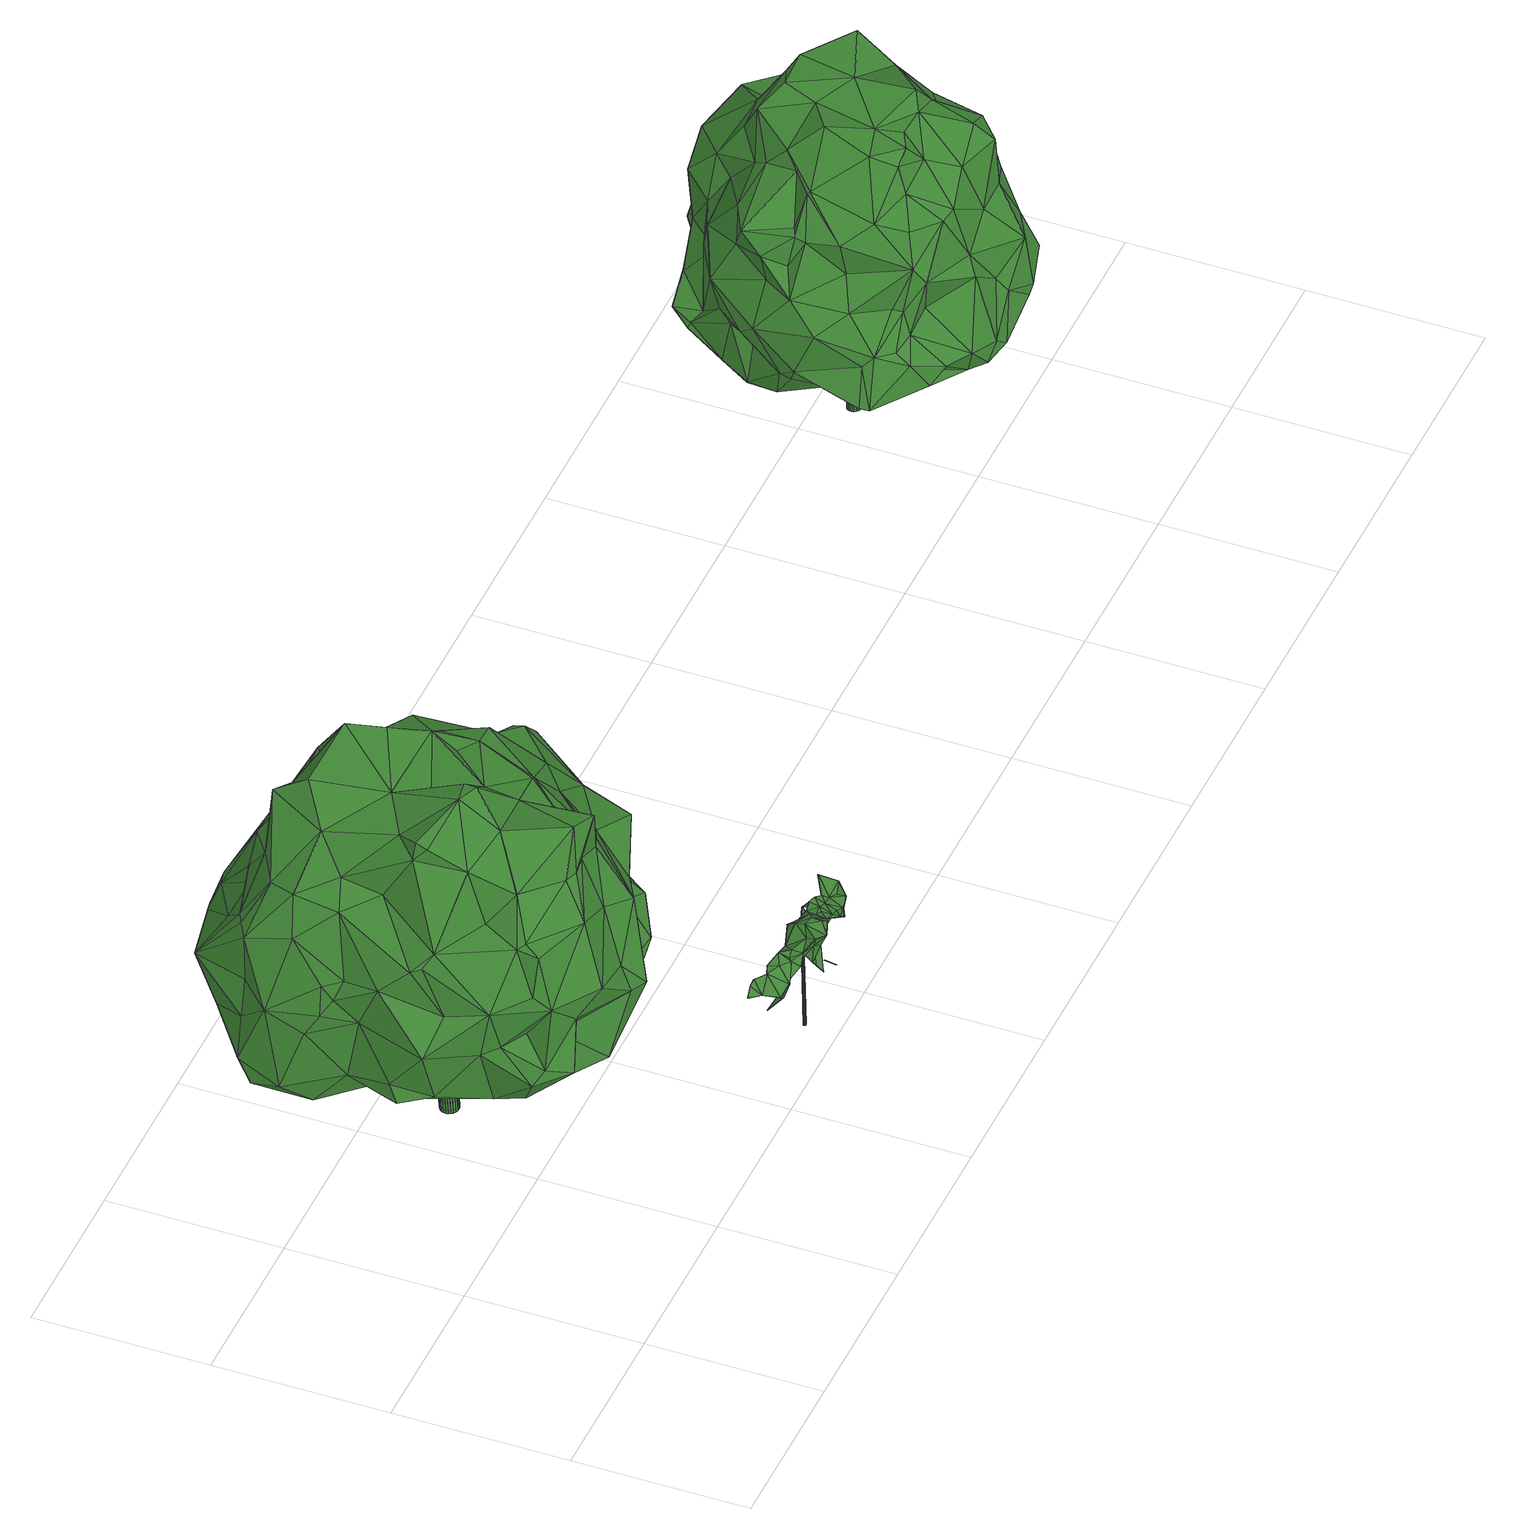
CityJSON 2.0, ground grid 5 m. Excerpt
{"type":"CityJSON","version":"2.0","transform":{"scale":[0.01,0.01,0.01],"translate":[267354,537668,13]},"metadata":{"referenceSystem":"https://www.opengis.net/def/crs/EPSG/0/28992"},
"CityObjects":{
"tree1":{"type":"SolitaryVegetationObject","attributes":{"gtid":326,"crown_width_m":11.2,"crown_median_z":20.28,"crown_r50_m":0.329,"crown_porosity":0.898,"trunk_H_m":6.44,"trunk_DBH_m":0.525,"trunk_radius_m":0.263,"trunk_base_height_m":13.84,"original_gtid":"326"},"geometry":[{"type":"Solid","lod":"3","boundaries":[[[[0,1,2]],[[3,4,5]],[[6,7,8]],[[9,10,11]],[[12,13,14]],[[15,16,17]],[[18,19,20]],[[10,21,22]],[[23,24,25]],[[26,27,28]],[[20,29,18]],[[30,31,32]],[[33,34,35]],[[36,37,17]],[[23,38,39]],[[40,41,42]],[[43,44,45]],[[46,47,48]],[[49,50,51]],[[52,50,49]],[[53,54,55]],[[56,52,57]],[[58,52,56]],[[59,5,4]],[[60,61,62]],[[63,64,65]],[[57,52,49]],[[57,49,66]],[[67,68,69]],[[70,68,67]],[[71,72,73]],[[74,75,76]],[[77,76,75]],[[78,68,70]],[[79,80,36]],[[81,82,83]],[[84,85,86]],[[70,66,78]],[[49,78,66]],[[82,87,48]],[[88,89,90]],[[91,92,73]],[[59,4,93]],[[41,40,94]],[[95,96,6]],[[32,97,63]],[[98,99,87]],[[100,101,102]],[[28,103,104]],[[105,104,103]],[[38,23,106]],[[81,83,107]],[[108,107,83]],[[55,109,53]],[[110,28,85]],[[111,101,112]],[[101,113,112]],[[0,2,114]],[[15,115,16]],[[116,115,15]],[[11,59,93]],[[104,85,28]],[[117,92,118]],[[91,118,92]],[[44,102,101]],[[43,102,44]],[[119,65,120]],[[121,69,122]],[[9,11,123]],[[7,124,74]],[[37,36,80]],[[125,126,127]],[[120,128,119]],[[20,52,29]],[[129,130,97]],[[71,131,5]],[[132,133,134]],[[108,121,135]],[[136,121,108]],[[33,35,132]],[[137,138,36]],[[62,139,60]],[[140,54,141]],[[6,142,95]],[[140,11,22]],[[57,129,56]],[[143,144,145]],[[146,144,143]],[[116,37,147]],[[116,147,92]],[[129,97,56]],[[148,149,84]],[[40,42,16]],[[45,150,43]],[[81,98,87]],[[151,51,152]],[[151,152,153]],[[36,17,137]],[[110,154,81]],[[11,155,59]],[[29,52,58]],[[156,59,155]],[[81,154,98]],[[157,158,76]],[[159,144,88]],[[160,93,161]],[[162,160,161]],[[9,163,164]],[[95,165,96]],[[10,166,165]],[[9,166,10]],[[164,166,9]],[[167,166,164]],[[119,168,65]],[[143,169,122]],[[78,51,170]],[[115,171,172]],[[115,172,16]],[[173,162,161]],[[103,28,27]],[[103,27,77]],[[174,99,175]],[[157,76,135]],[[134,154,110]],[[136,108,83]],[[104,176,85]],[[148,177,149]],[[143,157,169]],[[135,169,157]],[[173,161,93]],[[151,178,90]],[[88,144,89]],[[58,179,29]],[[93,4,173]],[[53,109,71]],[[153,180,127]],[[181,182,162]],[[183,184,171]],[[28,110,26]],[[110,81,26]],[[166,167,96]],[[12,1,13]],[[155,140,141]],[[138,137,185]],[[88,62,61]],[[102,43,186]],[[102,186,187]],[[25,106,23]],[[188,150,189]],[[190,150,188]],[[19,191,192]],[[38,192,191]],[[138,193,194]],[[163,9,123]],[[187,186,55]],[[195,2,196]],[[128,197,119]],[[40,198,199]],[[10,22,11]],[[136,69,121]],[[175,99,14]],[[37,200,73]],[[80,200,37]],[[46,99,174]],[[128,46,174]],[[201,171,115]],[[201,116,92]],[[202,77,27]],[[177,194,33]],[[5,131,3]],[[203,204,34]],[[49,51,78]],[[51,151,170]],[[142,61,60]],[[39,31,205]],[[2,94,114]],[[178,88,90]],[[132,84,149]],[[206,132,149]],[[200,207,3]],[[74,124,208]],[[25,24,209]],[[8,158,145]],[[157,145,158]],[[92,117,201]],[[201,117,171]],[[80,79,200]],[[210,39,191]],[[38,191,39]],[[32,63,30]],[[97,211,56]],[[189,212,183]],[[130,67,213]],[[67,214,213]],[[120,215,128]],[[103,75,105]],[[183,171,189]],[[117,189,171]],[[159,145,144]],[[101,111,44]],[[33,194,203]],[[15,17,116]],[[17,37,116]],[[189,118,91]],[[105,182,104]],[[16,42,17]],[[136,214,69]],[[136,47,214]],[[104,182,181]],[[216,217,21]],[[162,182,160]],[[67,69,214]],[[142,60,95]],[[30,205,31]],[[33,149,177]],[[2,1,196]],[[25,45,112]],[[148,218,177]],[[91,73,72]],[[189,117,118]],[[97,130,64]],[[106,25,180]],[[173,4,218]],[[173,218,148]],[[204,219,34]],[[100,127,101]],[[6,124,7]],[[194,36,138]],[[92,147,73]],[[37,73,147]],[[104,181,176]],[[129,67,130]],[[218,4,3]],[[93,160,220]],[[93,220,11]],[[184,183,221]],[[126,222,62]],[[71,5,53]],[[46,87,99]],[[194,204,203]],[[180,25,113]],[[23,39,223]],[[205,223,39]],[[22,21,54]],[[8,142,6]],[[159,142,8]],[[213,47,46]],[[213,214,47]],[[131,200,3]],[[190,43,150]],[[131,73,200]],[[131,71,73]],[[54,21,217]],[[224,60,139]],[[164,163,208]],[[224,139,225]],[[222,225,139]],[[98,226,99]],[[167,164,208]],[[124,167,208]],[[124,6,167]],[[222,100,225]],[[82,81,87]],[[136,82,48]],[[223,227,199]],[[105,160,182]],[[106,180,153]],[[121,122,169]],[[121,169,135]],[[76,158,74]],[[184,199,198]],[[171,184,198]],[[130,213,215]],[[7,158,8]],[[159,8,145]],[[91,55,186]],[[33,203,34]],[[90,228,170]],[[68,229,69]],[[122,69,229]],[[87,46,48]],[[110,230,134]],[[88,126,62]],[[125,222,126]],[[65,168,63]],[[168,0,63]],[[85,230,110]],[[114,63,0]],[[202,27,26]],[[170,151,90]],[[163,123,160]],[[160,231,163]],[[163,231,208]],[[75,231,105]],[[57,232,129]],[[129,232,67]],[[55,217,187]],[[216,187,217]],[[74,158,7]],[[65,64,120]],[[166,96,165]],[[14,13,197]],[[119,197,13]],[[101,127,180]],[[26,81,107]],[[135,107,108]],[[76,107,135]],[[10,165,21]],[[54,140,22]],[[136,48,47]],[[177,218,194]],[[154,134,133]],[[226,154,133]],[[140,155,11]],[[168,119,13]],[[151,153,178]],[[178,153,127]],[[88,178,126]],[[127,126,178]],[[185,137,42]],[[180,113,101]],[[216,225,187]],[[194,193,204]],[[185,42,195]],[[227,114,94]],[[91,109,55]],[[206,149,33]],[[90,89,146]],[[154,226,98]],[[102,187,225]],[[100,102,225]],[[60,224,165]],[[157,143,145]],[[54,217,55]],[[62,222,139]],[[195,196,185]],[[30,233,205]],[[30,63,233]],[[114,233,63]],[[227,233,114]],[[223,233,227]],[[205,233,223]],[[77,75,103]],[[75,74,208]],[[130,215,64]],[[120,64,215]],[[185,193,138]],[[71,109,72]],[[25,209,45]],[[223,199,184]],[[17,42,137]],[[185,204,193]],[[195,41,2]],[[42,41,195]],[[226,35,14]],[[216,224,225]],[[146,228,90]],[[209,212,45]],[[234,152,51]],[[21,165,224]],[[21,224,216]],[[167,6,96]],[[63,97,64]],[[16,172,40]],[[134,230,132]],[[84,132,230]],[[40,172,198]],[[171,198,172]],[[18,191,19]],[[5,59,156]],[[174,197,128]],[[14,197,175]],[[174,175,197]],[[29,191,18]],[[159,61,142]],[[199,227,94]],[[68,78,229]],[[122,229,170]],[[78,170,229]],[[122,235,143]],[[228,235,122]],[[41,94,2]],[[5,156,53]],[[70,67,232]],[[66,70,232]],[[66,232,57]],[[105,231,160]],[[75,208,231]],[[136,83,82]],[[95,60,165]],[[218,207,194]],[[36,207,79]],[[194,207,36]],[[206,33,132]],[[3,207,218]],[[200,79,207]],[[116,201,115]],[[152,19,192]],[[152,192,153]],[[35,34,12]],[[35,12,14]],[[52,20,234]],[[19,234,20]],[[61,159,88]],[[45,212,150]],[[189,150,212]],[[107,76,202]],[[107,202,26]],[[181,162,176]],[[202,76,77]],[[176,162,86]],[[148,86,173]],[[162,173,86]],[[176,86,85]],[[84,86,148]],[[89,144,146]],[[153,192,106]],[[106,192,38]],[[46,215,213]],[[46,128,215]],[[234,19,152]],[[143,228,146]],[[170,228,122]],[[132,35,133]],[[226,133,35]],[[0,168,13]],[[0,13,1]],[[112,45,111]],[[44,111,45]],[[112,113,25]],[[123,11,220]],[[123,220,160]],[[156,141,53]],[[155,141,156]],[[53,141,54]],[[228,143,235]],[[210,191,179]],[[191,29,179]],[[39,179,31]],[[210,179,39]],[[14,99,226]],[[72,109,91]],[[127,100,236]],[[222,125,236]],[[222,236,100]],[[127,236,125]],[[186,43,190]],[[186,190,91]],[[184,221,223]],[[84,230,85]],[[12,34,219]],[[12,219,1]],[[196,1,219]],[[196,219,204]],[[199,94,40]],[[190,189,91]],[[190,188,189]],[[97,32,211]],[[31,211,32]],[[183,24,221]],[[223,221,23]],[[24,23,221]],[[234,50,52]],[[234,51,50]],[[237,204,185]],[[237,185,196]],[[237,196,204]],[[209,24,212]],[[24,183,212]],[[31,179,211]],[[56,211,58]],[[179,58,211]],[[238,239,240]],[[238,240,241]],[[241,240,242]],[[241,242,243]],[[240,239,244]],[[240,244,242]],[[242,244,245]],[[242,245,243]],[[244,239,246]],[[244,246,245]],[[245,246,247]],[[245,247,243]],[[246,239,248]],[[246,248,247]],[[247,248,249]],[[247,249,243]],[[248,239,250]],[[248,250,249]],[[249,250,251]],[[249,251,243]],[[250,239,252]],[[250,252,251]],[[251,252,253]],[[251,253,243]],[[252,239,254]],[[252,254,253]],[[253,254,255]],[[253,255,243]],[[254,239,256]],[[254,256,255]],[[255,256,257]],[[255,257,243]],[[256,239,258]],[[256,258,257]],[[257,258,259]],[[257,259,243]],[[258,239,260]],[[258,260,259]],[[259,260,261]],[[259,261,243]],[[260,239,262]],[[260,262,261]],[[261,262,263]],[[261,263,243]],[[262,239,264]],[[262,264,263]],[[263,264,265]],[[263,265,243]],[[264,239,266]],[[264,266,265]],[[265,266,267]],[[265,267,243]],[[266,239,268]],[[266,268,267]],[[267,268,269]],[[267,269,243]],[[268,239,270]],[[268,270,269]],[[269,270,271]],[[269,271,243]],[[270,239,272]],[[270,272,271]],[[271,272,273]],[[271,273,243]],[[272,239,274]],[[272,274,273]],[[273,274,275]],[[273,275,243]],[[274,239,276]],[[274,276,275]],[[275,276,277]],[[275,277,243]],[[276,239,278]],[[276,278,277]],[[277,278,279]],[[277,279,243]],[[278,239,280]],[[278,280,279]],[[279,280,281]],[[279,281,243]],[[280,239,282]],[[280,282,281]],[[281,282,283]],[[281,283,243]],[[282,239,284]],[[282,284,283]],[[283,284,285]],[[283,285,243]],[[284,239,286]],[[284,286,285]],[[285,286,287]],[[285,287,243]],[[286,239,238]],[[286,238,287]],[[287,238,241]],[[287,241,243]]]]}]},
"tree2":{"type":"SolitaryVegetationObject","attributes":{"gtid":632,"crown_width_m":2.49,"crown_median_z":16.32,"crown_r50_m":0.175,"crown_porosity":0.953,"trunk_H_m":2.98,"trunk_DBH_m":0.0586,"trunk_radius_m":0.0293,"trunk_base_height_m":13.34,"original_gtid":"634"},"geometry":[{"type":"Solid","lod":"3","boundaries":[[[[288,289,290]],[[288,290,291]],[[292,293,294]],[[295,296,297]],[[298,299,300]],[[301,302,303]],[[304,305,306]],[[305,304,307]],[[308,292,294]],[[309,310,311]],[[312,313,314]],[[315,316,317]],[[318,319,320]],[[321,322,323]],[[321,323,324]],[[325,326,327]],[[328,329,313]],[[330,313,331]],[[332,333,319]],[[299,298,314]],[[334,335,336]],[[325,327,337]],[[338,339,340]],[[341,342,343]],[[344,345,346]],[[347,348,349]],[[350,351,352]],[[353,354,301]],[[303,302,355]],[[288,356,357]],[[358,359,360]],[[327,304,361]],[[306,361,304]],[[313,299,314]],[[297,362,295]],[[363,364,365]],[[366,367,353]],[[308,368,369]],[[295,342,370]],[[332,325,337]],[[333,332,337]],[[344,368,371]],[[372,373,374]],[[375,376,362]],[[359,330,377]],[[378,379,338]],[[338,379,339]],[[324,380,315]],[[338,340,378]],[[381,336,357]],[[375,362,382]],[[367,288,291]],[[383,318,320]],[[297,296,310]],[[347,375,382]],[[384,347,382]],[[376,375,347]],[[300,385,386]],[[309,387,388]],[[384,348,347]],[[364,312,314]],[[389,329,328]],[[291,354,353]],[[354,302,301]],[[353,367,291]],[[337,390,333]],[[391,333,390]],[[391,390,337]],[[392,368,346]],[[346,368,344]],[[393,394,302]],[[392,395,369]],[[298,381,314]],[[323,396,324]],[[341,320,319]],[[315,397,316]],[[398,367,394]],[[289,360,359]],[[393,357,398]],[[393,381,357]],[[289,288,360]],[[355,366,303]],[[353,303,366]],[[301,303,353]],[[363,314,381]],[[393,302,389]],[[399,294,293]],[[400,397,324]],[[358,336,401]],[[402,403,391]],[[333,391,403]],[[386,385,404]],[[404,385,405]],[[366,355,367]],[[300,299,385]],[[398,394,393]],[[389,302,354]],[[342,395,392]],[[297,382,362]],[[372,350,406]],[[342,341,407]],[[408,342,376]],[[360,288,357]],[[409,383,410]],[[411,410,383]],[[305,352,351]],[[352,305,307]],[[295,387,311]],[[295,311,296]],[[355,302,367]],[[358,401,412]],[[381,364,363]],[[306,402,361]],[[324,352,307]],[[350,352,324]],[[413,402,306]],[[309,388,371]],[[414,415,412]],[[374,351,350]],[[374,350,372]],[[384,412,348]],[[340,339,416]],[[367,302,394]],[[405,385,330]],[[358,357,336]],[[312,364,381]],[[312,381,393]],[[417,322,418]],[[296,311,310]],[[351,419,420]],[[383,409,318]],[[420,387,413]],[[306,420,413]],[[421,336,335]],[[325,332,422]],[[404,405,423]],[[383,320,418]],[[424,425,426]],[[326,410,304]],[[325,409,326]],[[411,304,410]],[[427,428,342]],[[427,413,428]],[[418,320,341]],[[393,389,429]],[[393,429,312]],[[404,423,430]],[[402,427,431]],[[426,425,432]],[[426,432,430]],[[316,406,317]],[[309,311,387]],[[378,340,433]],[[326,304,327]],[[307,419,351]],[[392,346,342]],[[411,419,307]],[[297,423,405]],[[407,341,319]],[[413,427,402]],[[421,335,386]],[[334,386,335]],[[330,359,414]],[[413,370,428]],[[319,318,332]],[[342,434,435]],[[342,435,427]],[[369,293,292]],[[365,314,363]],[[364,314,365]],[[313,330,385]],[[313,385,299]],[[354,290,389]],[[289,389,290]],[[291,290,354]],[[309,423,310]],[[315,317,324]],[[395,293,369]],[[399,293,395]],[[342,428,370]],[[319,403,434]],[[333,403,319]],[[359,377,289]],[[407,434,342]],[[358,360,357]],[[331,289,377]],[[331,377,330]],[[346,417,343]],[[418,343,417]],[[315,380,397]],[[330,414,405]],[[400,406,316]],[[362,342,295]],[[376,342,362]],[[309,426,430]],[[424,426,309]],[[312,429,389]],[[389,328,312]],[[381,298,436]],[[392,369,368]],[[433,339,379]],[[379,378,433]],[[430,423,309]],[[406,350,317]],[[350,324,317]],[[437,399,349]],[[421,437,349]],[[433,416,339]],[[437,308,399]],[[395,438,347]],[[408,347,438]],[[416,433,340]],[[399,308,294]],[[371,388,439]],[[421,412,401]],[[349,412,421]],[[348,412,349]],[[292,308,369]],[[372,396,373]],[[418,440,411]],[[397,400,316]],[[383,418,411]],[[307,304,411]],[[334,300,386]],[[421,386,437]],[[404,430,432]],[[404,432,425]],[[440,419,411]],[[371,424,309]],[[368,424,371]],[[341,343,418]],[[324,307,321]],[[347,408,376]],[[297,310,423]],[[321,307,374]],[[374,307,351]],[[399,395,349]],[[420,306,305]],[[420,305,351]],[[357,356,398]],[[346,345,417]],[[371,322,344]],[[345,344,322]],[[321,374,322]],[[400,324,396]],[[373,345,322]],[[373,322,374]],[[371,439,322]],[[322,439,418]],[[345,396,417]],[[319,434,407]],[[400,396,406]],[[406,396,372]],[[439,440,418]],[[405,441,297]],[[382,297,441]],[[324,397,380]],[[331,313,329]],[[331,329,289]],[[289,329,389]],[[308,437,425]],[[404,425,437]],[[404,437,386]],[[414,441,405]],[[425,368,308]],[[382,441,384]],[[384,441,412]],[[414,412,441]],[[398,356,367]],[[387,420,388]],[[361,391,327]],[[337,327,391]],[[346,343,342]],[[349,395,347]],[[408,438,342]],[[342,438,395]],[[388,420,419]],[[439,388,419]],[[440,439,419]],[[367,356,288]],[[403,435,434]],[[431,435,403]],[[368,442,424]],[[425,424,442]],[[425,442,368]],[[402,391,361]],[[413,387,370]],[[295,370,387]],[[326,409,410]],[[401,336,421]],[[334,336,436]],[[298,300,436]],[[334,436,300]],[[336,381,436]],[[312,328,313]],[[322,417,396]],[[323,322,396]],[[373,396,345]],[[325,422,409]],[[414,359,415]],[[412,415,358]],[[358,415,359]],[[403,402,431]],[[332,318,422]],[[409,422,318]],[[427,435,431]],[[443,444,445]],[[443,445,446]],[[446,445,447]],[[446,447,448]],[[447,445,449]],[[447,449,448]],[[445,444,450]],[[445,450,449]],[[449,450,451]],[[449,451,448]],[[450,444,452]],[[450,452,451]],[[451,452,453]],[[451,453,448]],[[452,444,454]],[[452,454,453]],[[453,454,455]],[[453,455,448]],[[454,444,456]],[[454,456,455]],[[455,456,457]],[[455,457,448]],[[457,456,458]],[[457,458,448]],[[456,444,459]],[[456,459,458]],[[458,459,460]],[[458,460,448]],[[459,444,461]],[[459,461,460]],[[460,461,462]],[[460,462,448]],[[461,444,463]],[[461,463,462]],[[462,463,464]],[[462,464,448]],[[463,444,465]],[[463,465,464]],[[464,465,466]],[[464,466,448]],[[465,444,467]],[[465,467,466]],[[466,467,468]],[[466,468,448]],[[467,444,469]],[[467,469,468]],[[468,469,470]],[[468,470,448]],[[469,444,471]],[[469,471,470]],[[470,471,472]],[[470,472,448]],[[471,444,473]],[[471,473,472]],[[472,473,474]],[[472,474,448]],[[473,444,475]],[[473,475,474]],[[474,475,476]],[[474,476,448]],[[475,444,477]],[[475,477,476]],[[476,477,478]],[[476,478,448]],[[477,444,479]],[[477,479,478]],[[479,444,480]],[[479,480,478]],[[478,480,481]],[[478,481,448]],[[480,444,443]],[[480,443,481]],[[481,443,446]],[[481,446,448]]]]}]},
"tree3":{"type":"SolitaryVegetationObject","attributes":{"gtid":368,"crown_width_m":9.36,"crown_median_z":19.28,"crown_r50_m":0.313,"crown_porosity":0.907,"trunk_H_m":5.83,"trunk_DBH_m":0.402,"trunk_radius_m":0.201,"trunk_base_height_m":13.45,"original_gtid":"369"},"geometry":[{"type":"Solid","lod":"3","boundaries":[[[[482,483,484]],[[485,486,487]],[[488,489,490]],[[491,488,490]],[[492,493,494]],[[495,496,497]],[[498,499,500]],[[501,499,498]],[[487,486,502]],[[503,494,493]],[[504,505,506]],[[507,508,509]],[[510,511,512]],[[513,514,515]],[[516,517,518]],[[516,518,490]],[[519,520,521]],[[522,497,523]],[[507,509,524]],[[525,489,488]],[[526,527,528]],[[529,530,531]],[[532,530,533]],[[534,535,536]],[[537,538,539]],[[540,496,495]],[[541,542,543]],[[488,491,544]],[[537,545,538]],[[546,547,548]],[[549,550,551]],[[552,553,554]],[[555,556,557]],[[558,547,546]],[[559,560,561]],[[562,510,563]],[[564,565,566]],[[567,568,515]],[[569,515,568]],[[525,570,571]],[[572,573,551]],[[572,523,521]],[[574,575,576]],[[574,576,539]],[[577,518,517]],[[578,579,580]],[[581,582,583]],[[581,583,584]],[[585,586,587]],[[588,494,503]],[[537,589,545]],[[527,545,589]],[[590,591,592]],[[590,593,591]],[[594,595,596]],[[597,594,596]],[[591,593,598]],[[599,600,601]],[[584,594,538]],[[524,598,593]],[[602,603,604]],[[489,525,490]],[[605,521,520]],[[558,590,606]],[[607,608,588]],[[500,593,546]],[[546,593,590]],[[507,593,500]],[[507,524,593]],[[595,609,610]],[[546,590,558]],[[566,611,612]],[[545,613,614]],[[615,616,585]],[[610,608,607]],[[599,601,617]],[[618,619,614]],[[545,620,538]],[[524,509,598]],[[621,622,623]],[[624,622,621]],[[561,608,610]],[[555,557,621]],[[557,625,626]],[[553,552,483]],[[575,627,607]],[[607,627,610]],[[628,629,542]],[[571,630,631]],[[632,567,633]],[[574,610,627]],[[574,595,610]],[[504,634,635]],[[517,636,637]],[[578,519,638]],[[639,551,514]],[[639,514,513]],[[639,513,551]],[[505,612,640]],[[641,642,575]],[[562,643,510]],[[644,619,645]],[[629,604,603]],[[643,646,647]],[[648,626,625]],[[649,648,625]],[[602,604,650]],[[585,629,586]],[[506,548,547]],[[567,515,633]],[[651,556,585]],[[482,652,553]],[[628,653,654]],[[485,617,486]],[[651,557,556]],[[550,577,551]],[[521,605,572]],[[616,615,655]],[[526,618,613]],[[656,557,626]],[[622,529,657]],[[485,658,617]],[[659,658,485]],[[656,621,557]],[[538,597,539]],[[531,660,529]],[[503,607,588]],[[656,626,648]],[[621,623,555]],[[531,661,662]],[[663,664,665]],[[663,665,662]],[[666,655,667]],[[614,613,618]],[[668,669,587]],[[668,670,669]],[[671,552,578]],[[498,500,548]],[[490,518,491]],[[507,499,560]],[[672,548,506]],[[623,556,555]],[[615,556,623]],[[502,486,601]],[[502,601,528]],[[571,673,630]],[[512,674,592]],[[511,674,512]],[[664,675,646]],[[661,663,662]],[[522,517,676]],[[598,509,563]],[[594,584,559]],[[495,677,668]],[[589,536,527]],[[617,658,678]],[[545,527,613]],[[613,527,526]],[[484,653,541]],[[519,578,580]],[[495,497,677]],[[589,537,679]],[[495,668,587]],[[680,681,661]],[[680,550,681]],[[538,594,597]],[[492,484,641]],[[482,484,492]],[[566,588,608]],[[682,553,652]],[[644,645,599]],[[553,483,482]],[[487,683,684]],[[598,563,512]],[[621,656,631]],[[621,631,624]],[[685,494,588]],[[648,686,571]],[[504,632,634]],[[622,657,687]],[[483,653,484]],[[664,688,675]],[[660,689,658]],[[646,675,690]],[[688,690,675]],[[574,627,575]],[[691,623,692]],[[691,615,623]],[[486,617,601]],[[487,659,485]],[[666,693,655]],[[557,694,625]],[[484,541,641]],[[633,695,632]],[[605,695,633]],[[635,505,504]],[[487,657,659]],[[483,540,654]],[[483,654,653]],[[696,606,511]],[[577,550,518]],[[531,662,660]],[[650,616,655]],[[650,655,693]],[[517,572,577]],[[551,577,572]],[[697,649,625]],[[522,523,572]],[[585,556,615]],[[525,544,570]],[[488,544,525]],[[654,629,628]],[[586,629,654]],[[512,563,510]],[[543,642,641]],[[541,543,641]],[[550,698,491]],[[587,540,495]],[[682,652,685]],[[699,559,582]],[[699,560,559]],[[688,664,549]],[[532,533,631]],[[531,530,661]],[[671,540,483]],[[693,666,700]],[[529,624,533]],[[529,533,530]],[[566,685,588]],[[591,598,512]],[[591,512,592]],[[534,536,589]],[[487,502,683]],[[562,599,678]],[[562,678,643]],[[569,568,688]],[[696,688,568]],[[587,697,585]],[[561,501,608]],[[697,587,669]],[[610,609,561]],[[689,665,646]],[[692,535,701]],[[689,678,658]],[[508,619,644]],[[508,644,509]],[[530,630,673]],[[673,680,530]],[[632,504,547]],[[659,660,658]],[[646,678,689]],[[643,678,646]],[[541,628,542]],[[653,628,541]],[[502,528,536]],[[629,603,542]],[[585,604,629]],[[616,604,585]],[[647,511,510]],[[690,696,511]],[[690,511,647]],[[564,566,612]],[[635,564,612]],[[635,612,505]],[[638,497,496]],[[528,527,536]],[[642,539,576]],[[642,576,575]],[[522,572,517]],[[513,515,569]],[[684,692,623]],[[652,482,492]],[[702,657,487]],[[648,631,656]],[[671,578,496]],[[671,496,540]],[[680,698,550]],[[550,549,681]],[[571,631,648]],[[684,535,692]],[[522,676,703]],[[631,533,624]],[[664,646,665]],[[584,538,704]],[[620,704,538]],[[491,698,544]],[[599,645,600]],[[536,683,502]],[[540,587,654]],[[587,586,654]],[[640,612,611]],[[539,700,679]],[[539,679,537]],[[638,496,578]],[[667,655,691]],[[551,513,549]],[[688,549,513]],[[688,513,569]],[[558,606,705]],[[514,573,605]],[[692,701,667]],[[618,526,600]],[[528,600,526]],[[601,600,528]],[[508,706,619]],[[614,619,706]],[[599,562,644]],[[548,707,498]],[[548,672,707]],[[567,705,568]],[[505,672,506]],[[487,684,702]],[[647,510,643]],[[647,646,690]],[[559,561,609]],[[559,609,594]],[[606,674,511]],[[688,696,690]],[[706,508,581]],[[706,581,614]],[[651,585,697]],[[637,686,648]],[[562,563,644]],[[597,574,539]],[[595,574,597]],[[596,595,597]],[[606,592,674]],[[558,705,547]],[[606,590,592]],[[568,606,696]],[[692,667,691]],[[595,594,609]],[[543,542,603]],[[543,603,602]],[[695,520,708]],[[605,520,695]],[[623,622,684]],[[709,663,661]],[[691,655,615]],[[589,679,534]],[[661,530,680]],[[710,580,579]],[[567,632,705]],[[570,544,673]],[[684,683,535]],[[582,559,583]],[[702,622,687]],[[622,702,684]],[[681,709,661]],[[699,507,560]],[[507,582,508]],[[699,582,507]],[[636,517,516]],[[618,645,619]],[[600,645,618]],[[515,514,633]],[[633,514,605]],[[546,548,500]],[[700,711,693]],[[700,539,711]],[[640,611,501]],[[608,501,611]],[[560,501,561]],[[681,663,709]],[[681,549,663]],[[671,483,552]],[[549,664,663]],[[532,631,530]],[[530,631,630]],[[584,704,581]],[[581,704,614]],[[632,695,708]],[[491,518,550]],[[607,493,575]],[[519,523,638]],[[521,523,519]],[[702,687,657]],[[638,523,497]],[[517,637,676]],[[634,632,708]],[[634,708,520]],[[659,657,660]],[[529,660,657]],[[637,636,686]],[[525,686,490]],[[571,686,525]],[[640,712,707]],[[498,707,712]],[[602,650,642]],[[668,677,713]],[[668,713,670]],[[642,543,602]],[[650,604,616]],[[622,624,529]],[[508,582,581]],[[637,648,649]],[[500,499,507]],[[503,493,607]],[[641,575,493]],[[608,611,566]],[[497,522,703]],[[497,703,676]],[[497,676,677]],[[642,711,539]],[[693,711,650]],[[642,650,711]],[[686,636,516]],[[686,516,490]],[[536,535,683]],[[535,667,701]],[[498,712,501]],[[640,501,712]],[[676,713,677]],[[649,713,637]],[[676,637,713]],[[670,713,669]],[[669,713,697]],[[697,713,649]],[[584,583,559]],[[617,678,599]],[[560,499,501]],[[641,493,492]],[[568,705,606]],[[520,714,634]],[[635,634,714]],[[564,635,714]],[[580,714,520]],[[520,519,580]],[[714,565,564]],[[580,565,714]],[[682,685,566]],[[566,710,682]],[[710,579,682]],[[505,707,672]],[[509,644,563]],[[640,707,505]],[[578,554,579]],[[578,552,554]],[[547,705,632]],[[504,506,547]],[[710,566,565]],[[580,710,565]],[[535,666,667]],[[534,666,535]],[[700,666,679]],[[679,666,534]],[[660,665,689]],[[660,662,665]],[[605,573,572]],[[514,551,573]],[[571,570,673]],[[697,694,651]],[[697,625,694]],[[651,694,557]],[[652,492,494]],[[685,652,494]],[[673,544,698]],[[673,698,680]],[[579,554,682]],[[682,554,553]],[[545,704,620]],[[614,704,545]],[[715,716,717]],[[715,717,718]],[[718,717,719]],[[718,719,720]],[[717,716,721]],[[717,721,719]],[[719,721,722]],[[719,722,720]],[[721,716,723]],[[721,723,722]],[[722,723,724]],[[722,724,720]],[[723,716,725]],[[723,725,724]],[[724,725,726]],[[724,726,720]],[[725,716,727]],[[725,727,726]],[[726,727,728]],[[726,728,720]],[[727,716,729]],[[727,729,728]],[[728,729,730]],[[728,730,720]],[[729,716,731]],[[729,731,730]],[[730,731,732]],[[730,732,720]],[[731,716,733]],[[731,733,732]],[[732,733,734]],[[732,734,720]],[[733,716,735]],[[733,735,734]],[[734,735,736]],[[734,736,720]],[[735,716,737]],[[735,737,736]],[[736,737,738]],[[736,738,720]],[[737,716,739]],[[737,739,738]],[[738,739,740]],[[738,740,720]],[[739,716,741]],[[739,741,740]],[[740,741,742]],[[740,742,720]],[[741,716,743]],[[741,743,742]],[[742,743,744]],[[742,744,720]],[[743,716,745]],[[743,745,744]],[[744,745,746]],[[744,746,720]],[[745,716,747]],[[745,747,746]],[[746,747,748]],[[746,748,720]],[[747,716,749]],[[747,749,748]],[[748,749,750]],[[748,750,720]],[[749,716,751]],[[749,751,750]],[[750,751,752]],[[750,752,720]],[[751,716,753]],[[751,753,752]],[[752,753,754]],[[752,754,720]],[[753,716,755]],[[753,755,754]],[[754,755,756]],[[754,756,720]],[[755,716,757]],[[755,757,756]],[[756,757,758]],[[756,758,720]],[[757,716,759]],[[757,759,758]],[[758,759,760]],[[758,760,720]],[[759,716,761]],[[759,761,760]],[[760,761,762]],[[760,762,720]],[[761,716,763]],[[761,763,762]],[[762,763,764]],[[762,764,720]],[[763,716,715]],[[763,715,764]],[[764,715,718]],[[764,718,720]]]]}]}
},
"vertices":[
[896,636,1085],[830,769,1215],[720,599,1188],[269,952,1093],[218,1063,1040],[213,935,1024],[354,1128,360],[577,1205,366],[562,1058,359],[129,1181,519],[103,1055,482],[112,1101,719],[792,912,1187],[944,799,1094],[887,1004,1136],[378,507,1092],[549,420,1213],[422,572,1252],[957,390,459],[892,421,365],[984,421,404],[154,888,535],[110,989,676],[671,267,642],[580,272,681],[513,306,500],[743,1344,794],[550,1378,727],[528,1381,767],[1015,395,479],[995,442,896],[937,432,734],[1030,518,753],[577,1067,1332],[697,925,1262],[758,1048,1170],[403,679,1339],[319,620,1177],[769,408,527],[826,385,679],[615,389,1210],[654,502,1146],[604,593,1205],[262,417,561],[317,457,468],[326,327,588],[969,1005,821],[1014,905,696],[925,1061,794],[1110,703,391],[1033,611,436],[920,659,370],[1145,557,423],[129,792,870],[150,854,726],[94,654,712],[1142,525,564],[1228,608,451],[1104,448,542],[165,1045,937],[308,861,407],[423,862,415],[381,834,425],[1018,585,930],[1077,683,893],[1069,736,1023],[1199,789,389],[1220,875,561],[1089,881,410],[1049,943,486],[1206,824,386],[149,712,942],[158,682,956],[178,655,1000],[558,1364,453],[501,1392,625],[657,1378,541],[526,1407,655],[1067,823,395],[292,753,1256],[292,722,1242],[811,1311,788],[830,1154,662],[835,1187,597],[506,1194,1087],[489,1274,969],[397,1214,991],[909,1107,856],[551,790,309],[607,797,266],[627,768,304],[204,514,818],[298,475,979],[163,1179,898],[705,454,1083],[325,1011,404],[268,1112,386],[1086,585,755],[854,1198,914],[890,1081,969],[294,592,463],[394,467,452],[285,534,465],[492,1407,681],[489,1374,762],[459,1399,689],[690,363,489],[726,1268,615],[846,1205,535],[178,629,796],[671,1312,879],[355,449,464],[426,383,509],[496,374,486],[829,572,1063],[490,416,1081],[374,507,1093],[294,412,972],[268,419,857],[1026,781,1063],[1082,765,998],[920,1110,524],[828,927,485],[168,1187,627],[405,1249,487],[512,743,471],[507,763,415],[530,580,467],[1070,837,959],[1197,688,621],[1160,722,731],[276,838,1064],[668,1179,1143],[777,1199,1031],[744,1236,1012],[813,1229,457],[931,1096,581],[469,656,1334],[470,692,1334],[329,826,446],[118,949,742],[132,917,794],[404,982,408],[655,993,377],[610,829,292],[607,1034,358],[614,829,294],[331,575,1008],[385,1188,1222],[468,1168,1186],[284,390,608],[723,704,454],[873,516,427],[709,525,412],[791,1227,1004],[138,953,826],[155,897,849],[675,1166,415],[626,1197,382],[613,866,400],[224,1339,747],[204,1203,909],[234,1218,911],[256,1291,566],[177,1185,460],[147,979,427],[124,1143,450],[271,1142,384],[1013,745,1082],[787,1088,516],[851,762,374],[464,354,977],[530,405,1077],[253,1140,1028],[946,879,929],[860,986,1033],[416,1268,913],[388,1091,1285],[601,719,405],[1009,464,589],[599,429,478],[395,1257,879],[330,1290,805],[433,293,800],[626,368,899],[597,686,1224],[213,542,667],[158,646,536],[299,448,703],[291,375,809],[242,497,685],[913,400,488],[848,435,415],[577,827,1186],[444,884,1264],[716,601,1189],[758,766,1227],[974,822,1023],[587,413,1080],[674,410,1052],[282,758,1202],[311,456,993],[600,1322,686],[609,964,1327],[663,860,1305],[868,396,800],[523,1089,1195],[339,819,1223],[356,1276,510],[421,415,622],[902,457,543],[1034,527,679],[372,341,729],[1116,860,744],[1101,916,612],[1096,802,880],[111,733,524],[112,753,580],[323,1028,1180],[782,884,1203],[178,1182,747],[604,311,737],[327,759,520],[726,325,863],[207,850,468],[172,676,511],[793,1185,1027],[717,424,1038],[779,800,468],[998,865,501],[688,1233,1007],[315,1323,626],[1223,815,534],[840,476,953],[974,482,404],[656,868,480],[407,621,587],[706,808,1221],[651,794,85],[625,795,84],[651,801,85],[631,818,729],[630,825,728],[604,819,728],[648,807,84],[628,832,728],[644,813,84],[624,837,728],[639,817,84],[618,841,727],[633,820,83],[612,844,727],[626,821,83],[605,845,727],[619,821,83],[599,845,727],[613,818,83],[592,842,727],[607,814,83],[587,839,727],[603,809,83],[582,833,727],[600,803,83],[579,827,727],[599,796,83],[578,820,727],[599,789,83],[579,813,727],[602,783,84],[581,807,728],[606,777,84],[585,801,728],[611,773,84],[590,797,728],[617,770,85],[597,794,729],[624,769,85],[603,793,729],[631,769,85],[610,794,729],[637,772,85],[617,796,729],[643,776,85],[622,800,729],[647,781,85],[627,805,729],[650,787,85],[629,812,729],
[1127,118,355],[1157,130,357],[1127,119,354],[1085,137,364],[1307,35,248],[1306,35,249],[1305,34,248],[1370,101,371],[1332,129,366],[1323,120,373],[1195,100,258],[1225,132,284],[1225,130,284],[1059,138,360],[1062,107,338],[1030,132,346],[1475,110,348],[1460,156,306],[1456,121,355],[1459,155,306],[1308,67,269],[1357,130,346],[1335,149,348],[1357,130,348],[1155,85,263],[1203,118,290],[1195,101,259],[1518,132,239],[1518,133,238],[1518,134,239],[1484,78,311],[1475,48,325],[1457,61,327],[1426,145,284],[1401,85,277],[1419,115,253],[1455,117,253],[1546,90,346],[1531,142,364],[1531,141,365],[1168,74,321],[1160,105,353],[1227,123,353],[1194,106,356],[1511,55,334],[1511,56,335],[1204,117,290],[1230,95,347],[1168,72,320],[1546,90,348],[1417,44,180],[1431,83,171],[1432,83,172],[1432,39,333],[1395,62,347],[1427,59,336],[1383,80,288],[1400,85,276],[1383,78,288],[1311,28,369],[1275,44,378],[1299,59,334],[1449,145,247],[1459,157,306],[1460,156,305],[1059,137,361],[1085,138,363],[1030,131,345],[1103,71,310],[1153,66,317],[1189,77,362],[1200,116,372],[1163,100,360],[1475,109,349],[1349,84,382],[1144,124,216],[1143,124,217],[1144,125,217],[1030,131,347],[1062,105,339],[1350,67,299],[1309,66,269],[1398,92,351],[1384,93,320],[1448,146,247],[1418,115,252],[1425,147,284],[1345,55,382],[1352,43,379],[1200,117,370],[1417,45,182],[1416,45,181],[1475,93,238],[1155,83,263],[1314,90,386],[1484,79,312],[1275,45,380],[1244,125,311],[1244,123,311],[1402,122,350],[1402,122,349],[1127,118,353],[1517,84,328],[1489,93,335],[1350,65,299],[1103,71,308],[1102,71,309],[1337,55,307],[1419,115,251],[1475,92,238],[1103,70,309],[1308,65,269],[1475,93,237],[1200,55,344],[1456,91,343],[1475,49,326],[1273,127,331],[1273,128,332],[1455,117,251],[1432,27,336],[1352,43,377],[1517,84,326],[1489,93,333],[1457,91,342],[1238,64,357],[1436,98,346],[1234,93,361],[1201,86,361],[1431,84,172],[1400,84,277],[1438,68,328],[1439,128,347],[1439,129,348],[1229,65,341],[1518,84,327],[1335,147,348],[1337,72,349],[1288,88,315],[1338,101,366],[1427,59,338],[1423,89,342],[1153,68,317],[1332,129,364],[1457,61,329],[1323,120,371],[1431,83,173],[1432,28,337],[1432,39,335],[1195,100,260],[1286,87,314],[1337,70,350],[1423,89,340],[1436,98,344],[1285,74,364],[1337,57,307],[1328,95,34],[1325,95,34],[1328,96,34],[1310,93,332],[1310,94,332],[1307,93,332],[1310,95,332],[1327,97,34],[1309,95,332],[1326,98,34],[1308,96,332],[1325,98,34],[1307,96,332],[1324,98,34],[1306,96,332],[1305,96,332],[1323,97,34],[1305,95,332],[1322,96,34],[1304,94,332],[1322,95,34],[1304,93,332],[1322,94,34],[1304,92,332],[1323,94,34],[1305,92,332],[1323,93,34],[1305,91,332],[1324,92,34],[1306,90,332],[1325,92,34],[1307,90,332],[1326,92,34],[1308,90,332],[1327,92,34],[1309,91,332],[1327,93,34],[1328,94,34],[1310,92,332],
[3312,1230,451],[3421,1268,360],[3330,1140,380],[3896,558,604],[3881,486,520],[3925,588,454],[4121,1137,758],[4121,1154,747],[4114,1168,754],[4096,1137,787],[3282,1122,402],[3246,1039,382],[3259,1089,554],[3693,1387,477],[3644,1304,591],[3708,1342,660],[3268,885,885],[3312,791,776],[3283,797,890],[3208,905,732],[3834,517,470],[3264,1026,528],[3392,1045,1006],[3235,1052,898],[3375,954,1022],[3355,622,810],[3368,590,766],[3463,582,901],[3600,586,976],[3601,707,1123],[3535,665,1027],[3801,939,1082],[3695,1097,1046],[3658,1060,1157],[4080,1124,752],[3913,1191,848],[4093,1139,786],[3498,1306,818],[3480,1219,912],[3617,1316,866],[3774,1203,783],[3665,1285,800],[3383,644,908],[4130,1124,711],[3552,443,466],[3554,458,449],[3713,446,500],[4032,751,589],[4075,883,700],[4011,780,773],[4011,877,578],[4038,843,595],[3617,652,419],[3732,651,342],[3684,567,451],[3457,578,405],[3310,557,475],[3380,739,402],[3599,1317,449],[3365,1102,369],[3482,1111,337],[3398,1074,369],[4119,1107,743],[3441,504,443],[3315,892,1019],[3389,986,1072],[3314,899,1010],[3921,946,983],[3958,1057,887],[3825,1093,971],[3432,1292,536],[3341,1285,484],[3426,1288,536],[3933,951,343],[3801,989,354],[3962,1001,361],[3430,900,1147],[3226,677,597],[3229,748,720],[3165,821,667],[3642,543,814],[3506,571,911],[3377,1201,757],[3378,1204,755],[3286,1157,662],[3551,1058,1148],[3631,897,1154],[3759,942,1197],[4125,1094,716],[4133,1117,616],[3765,1265,905],[3722,1175,920],[3222,801,464],[3233,950,388],[3319,895,432],[3914,1189,852],[3528,1305,628],[3416,1199,647],[3458,1235,763],[3326,618,615],[3333,641,680],[3268,633,595],[3268,595,562],[3663,1122,389],[3512,1174,343],[3675,1249,339],[3206,1041,584],[3528,584,407],[3401,763,1110],[3436,696,1070],[3481,693,1101],[3344,725,939],[3177,670,458],[3173,699,460],[3179,689,455],[3257,702,439],[3423,671,997],[3712,457,691],[3630,469,573],[3726,440,528],[3493,1009,380],[3516,1066,330],[3549,1024,317],[3639,1169,985],[3499,787,1120],[3192,926,491],[3187,999,622],[3212,707,567],[3171,879,528],[3251,987,740],[3304,1093,786],[3466,459,461],[3405,478,535],[3744,950,310],[3587,985,294],[3836,522,660],[3506,451,506],[3511,512,698],[3358,547,494],[3969,970,367],[3958,854,474],[3908,847,337],[4050,873,479],[3988,1178,416],[4029,1158,418],[3193,895,481],[3490,1168,338],[3520,1085,328],[3997,1000,664],[4029,980,538],[3488,1109,1092],[3614,1082,1129],[3413,1085,978],[3314,1092,912],[3932,1125,701],[3907,1182,655],[3642,1323,670],[3701,1066,1021],[3232,996,832],[3248,1039,379],[3382,940,367],[3732,548,977],[3537,539,744],[3610,497,620],[3798,611,986],[3709,598,1033],[4041,1176,501],[3946,1269,504],[3549,883,335],[3836,1022,402],[3316,1225,468],[3427,1253,343],[3510,1176,341],[3619,886,343],[4073,1110,427],[3983,691,568],[3864,586,768],[3898,587,607],[3937,706,727],[3982,925,757],[3986,783,821],[3894,834,895],[3865,777,957],[3890,716,862],[3600,712,340],[3733,741,364],[3743,1369,471],[3819,1228,433],[3823,1235,459],[3577,1285,478],[3300,930,897],[4113,1075,716],[3521,714,1115],[3772,721,997],[3849,1228,663],[3795,1347,606],[3746,543,820],[3507,603,386],[4010,965,753],[3939,970,911],[3334,1196,502],[3813,610,453],[3921,682,394],[3267,1123,587],[4089,1131,639],[3934,682,527],[3789,848,1087],[3883,619,837],[3691,708,1093],[3726,826,408],[3803,735,353],[3552,779,324],[3937,1061,462],[3519,1157,997],[3649,733,1152],[3848,1177,401],[4088,1077,745],[3329,670,682],[3534,693,342],[3758,718,350],[3932,658,447],[3803,1207,678],[3348,528,520],[3526,962,1132],[3416,613,638],[3268,915,895],[3515,1157,998],[3874,897,868],[3369,1210,696],[3475,835,370],[3256,930,802],[3910,1280,506],[3461,1172,861],[3645,896,45],[3625,895,45],[3644,901,45],[3654,914,627],[3653,919,627],[3634,913,628],[3642,906,44],[3651,924,627],[3639,910,44],[3647,928,627],[3635,913,44],[3643,931,627],[3630,915,44],[3638,933,627],[3624,915,44],[3633,933,627],[3619,914,44],[3628,932,627],[3614,912,45],[3623,930,627],[3610,909,45],[3619,927,627],[3607,905,45],[3616,923,627],[3605,900,45],[3614,918,628],[3605,894,45],[3614,913,628],[3606,889,45],[3614,907,628],[3608,884,46],[3617,903,628],[3611,880,46],[3620,899,628],[3616,877,46],[3624,896,628],[3620,876,46],[3629,894,628],[3626,875,46],[3634,893,628],[3631,876,46],[3639,894,628],[3636,878,45],[3644,896,628],[3640,881,45],[3648,900,628],[3643,885,45],[3651,904,628],[3645,890,45],[3653,909,627]
]}
